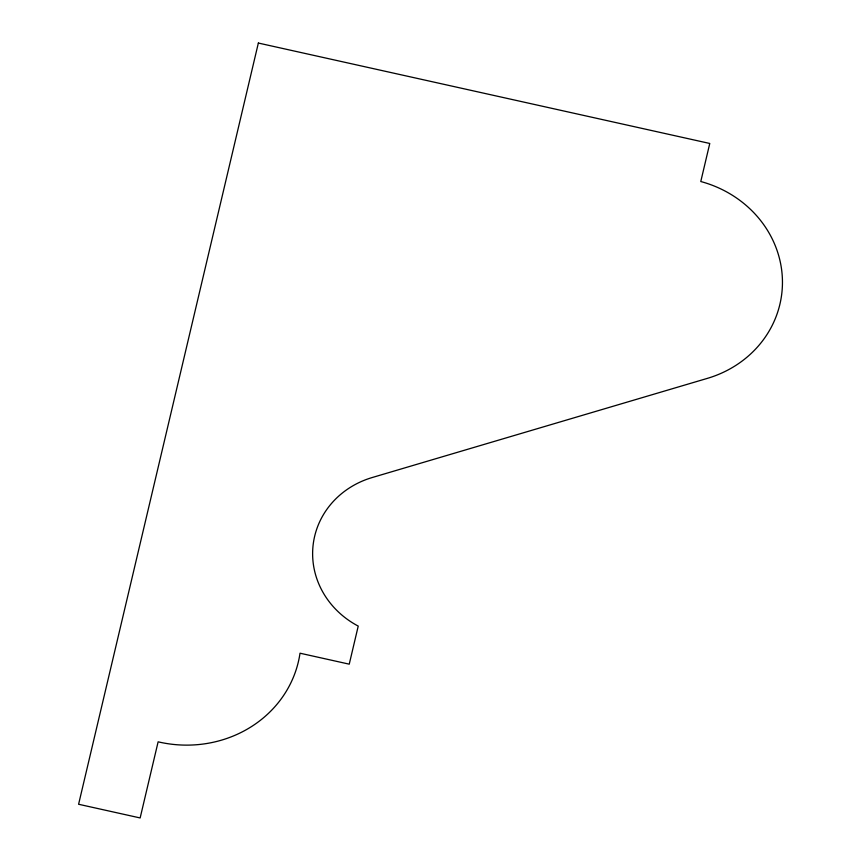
<?xml version="1.0" encoding="UTF-8"?>
<svg xmlns="http://www.w3.org/2000/svg" width="861" height="861" viewBox="0 0 861 861"><rect width="100%" height="100%" fill="white"/><g stroke="black" fill="none" stroke-linecap="round" stroke-linejoin="round"><path stroke-width="1.29" d="M258.354 43.05L78.599 804.26L140.149 817.95L158.123 741.827A116.816 108.529 7.8 0 0 300.015 653.208L349.243 664.165L358.23 626.098A87.628 81.418 7.8 0 1 312.952 546.617A87.628 81.418 7.8 0 1 372.167 477.543L707.355 378.377A110.542 102.707 7.8 0 0 782.401 279.125A110.542 102.707 7.8 0 0 700.779 181.52L709.765 143.464L258.354 43.05"/></g></svg>
